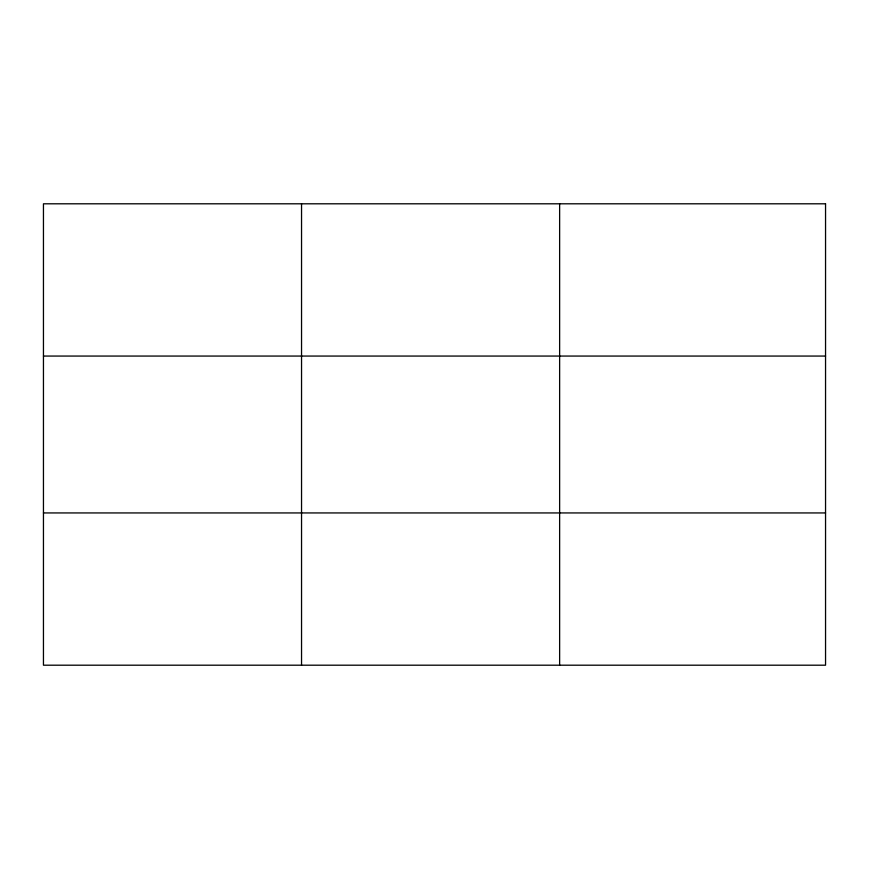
<?xml version="1.0" encoding="UTF-8"?>
<svg xmlns="http://www.w3.org/2000/svg" width="869" height="869" viewBox="0 0 869 869"><rect width="100%" height="100%" fill="white"/><g stroke="black" fill="none" stroke-linecap="round" stroke-linejoin="round"><path stroke-width="1.3" d="M301.543 203.802L301.543 665.198M559.636 203.802L559.636 665.198M43.45 356.062L825.55 356.062M43.45 512.938L825.55 512.938M825.55 203.802L825.55 665.198L43.45 665.198L43.45 203.802L825.55 203.802"/></g></svg>
